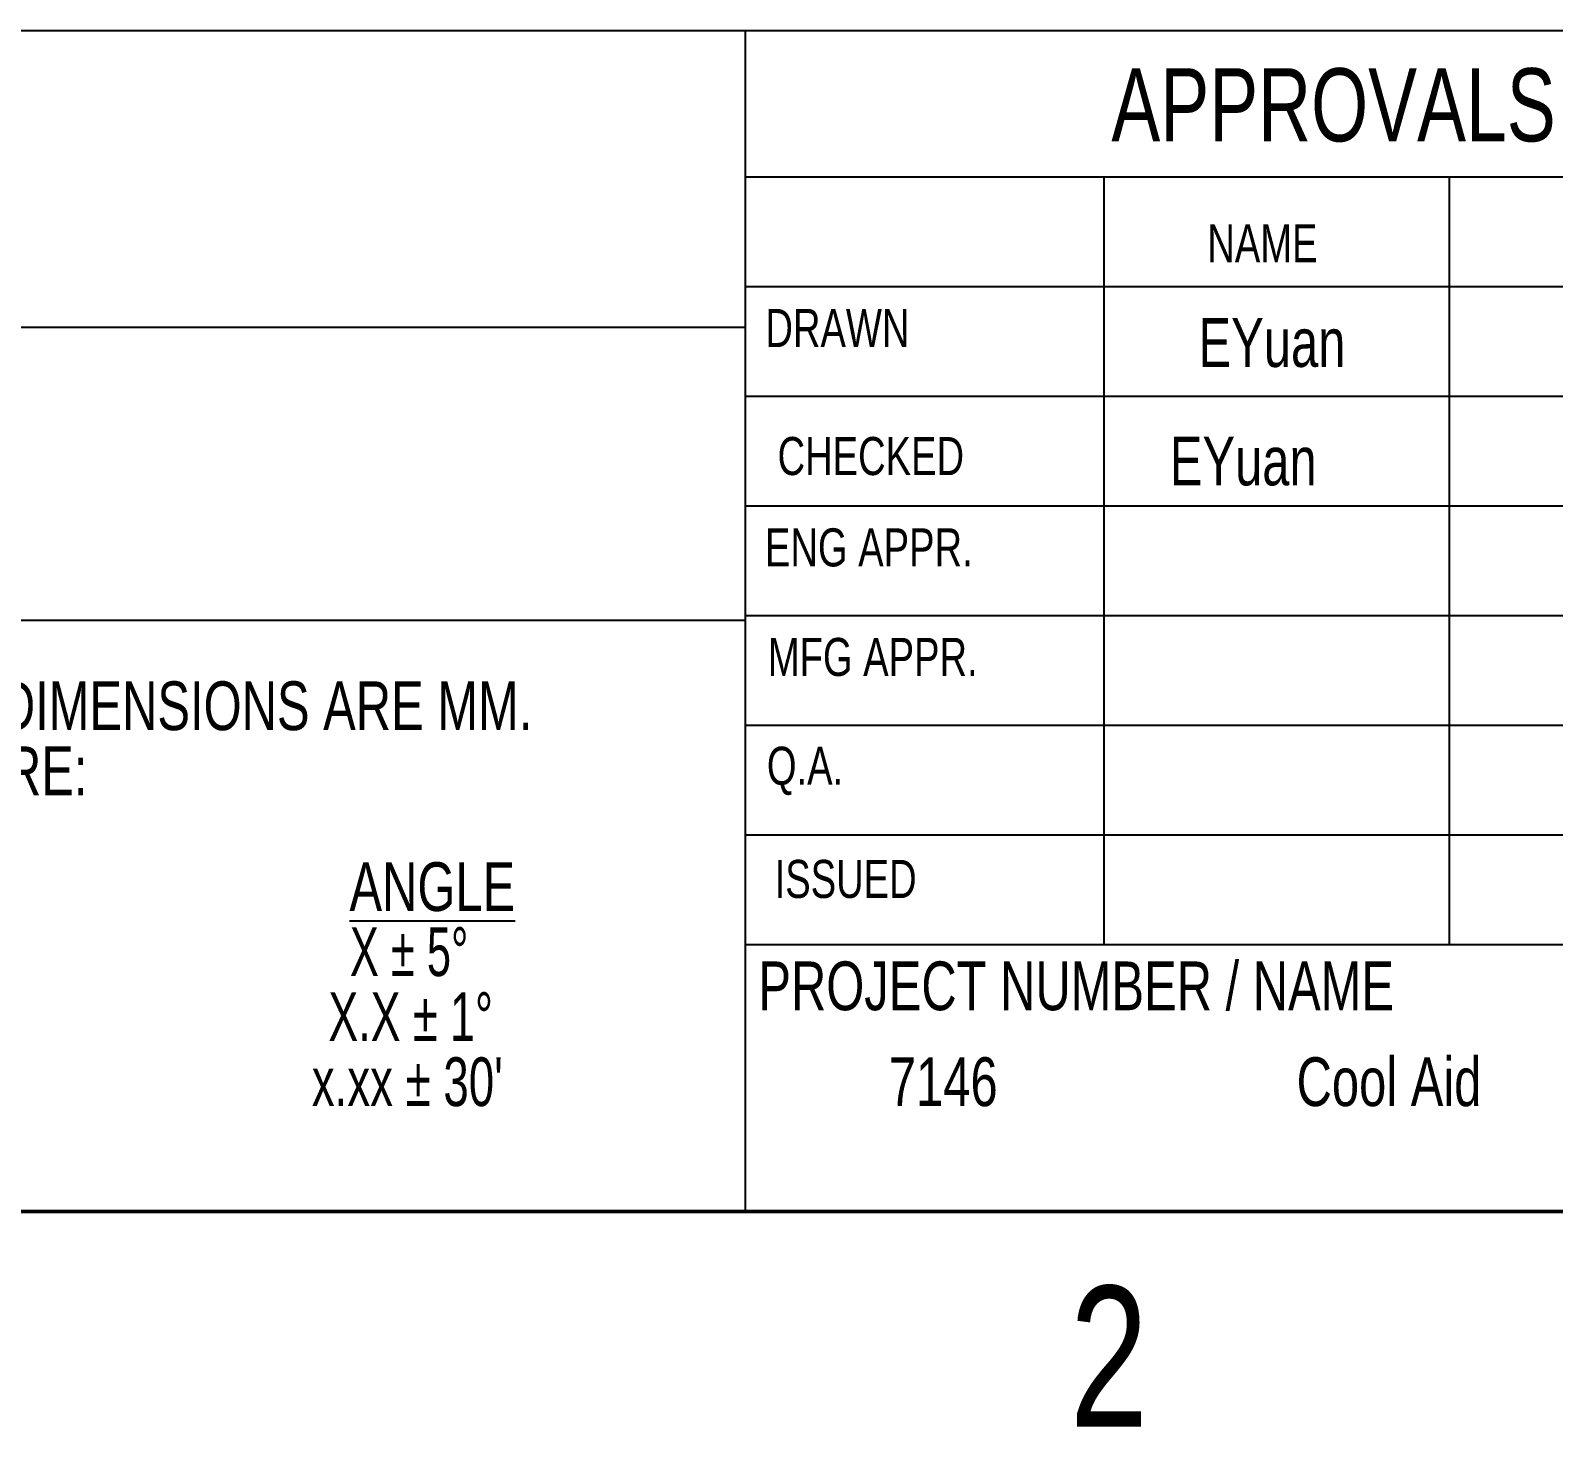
# Model space of a CAD drawing. Header units: millimetres. Extents: x 0.3 to 35.7, y 0.3 to 23.
# Drawn here: x 18.58 to 24.09, y 0.28 to 5.33 of the extents above; entities that cross this region are included whole.
import ezdxf

# ---------------------------------------------------------------- set-up
doc = ezdxf.new("R2010")
doc.units = ezdxf.units.MM
doc.header["$LTSCALE"] = 0.083333
doc.layers.add('FORMAT', color=7, linetype='Continuous')
doc.styles.add('SLDTEXTSTYLE0', font='TXT', dxfattribs={"width": 0.75})
doc.styles.add('SLDTEXTSTYLE1', font='TXT', dxfattribs={"width": 0.6875})
doc.styles.add('SLDTEXTSTYLE3', font='TXT', dxfattribs={"width": 0.666667})
doc.styles.add('SLDTEXTSTYLE4', font='TXT', dxfattribs={"width": 0.7})

# ---------------------------------------------------------------- blocks, each defined once
blk = doc.blocks.new('Creare PDM Title Block')
at = {"color": 7, "linetype": 'Continuous', "lineweight": 18}
blk.add_line((19.05, 1.0583), (45.5071, 1.0583), dxfattribs=at)
at = {"layer": 'FORMAT'}
for p, q in [((25.4, 5.33), (45.5071, 5.33)), ((31.75, 5.33), (31.75, 1.0583)), ((31.7548, 4.8008), (36.5307, 4.8008)), ((33.0479, 4.8008), (33.0479, 2.0227)), ((34.2975, 4.8008), (34.2975, 2.0227)), ((31.75, 4.404), (36.5125, 4.404)), ((25.4, 4.2573), (31.75, 4.2573)), ((31.75, 4.0071), (36.5125, 4.0071)), ((31.75, 3.6102), (36.5125, 3.6102)), ((25.4, 3.1971), (31.75, 3.1971)), ((36.5125, 3.2133), (31.75, 3.2133)), ((36.5125, 2.8165), (31.75, 2.8165)), ((36.5125, 2.4196), (31.75, 2.4196)), ((36.5064, 2.0227), (31.75, 2.0227))]:
    blk.add_line(p, q, dxfattribs=at)
at = {"color": 7, "linetype": 'Continuous', "lineweight": 0, "attachment_point": 1, "style": 'SLDTEXTSTYLE0'}
for s, insert, char_height in [('APPROVALS', (33.0752, 5.1934), 0.26458), ('NAME', (33.4223, 4.629), 0.13758), ('DRAWN', (31.8235, 4.3227), 0.13758), ('CHECKED', (31.8675, 3.8596), 0.13758), ('ENG APPR.', (31.8219, 3.5292), 0.13758), ('MFG APPR.', (31.8324, 3.1329), 0.13758), ('Q.A.', (31.8289, 2.7394), 0.13758), ('ISSUED', (31.857, 2.33), 0.13758), ('PROJECT NUMBER / NAME', (31.7979, 1.9627), 0.176389)]:
    blk.add_mtext(s, dxfattribs=dict(at, insert=insert, char_height=char_height))
blk = doc.blocks.new('SW_NOTE_3')
at = {"layer": 'FORMAT', "color": 0, "char_height": 0.176389, "attachment_point": 2, "style": 'SLDTEXTSTYLE0'}
for s, insert in [('UNLESS OTHERWISE SPECIFIED DIMENSIONS ARE MM.', (2.8829, 0.2274)), ('TOLERANCES ARE:', (2.8362, -0.0078))]:
    blk.add_mtext(s, dxfattribs=dict(at, insert=insert))
blk = doc.blocks.new('SW_NOTE_4')
at = {"layer": 'FORMAT', "color": 0, "char_height": 0.17639, "attachment_point": 2}
for s, insert, style in [('\\LANGLE', (0.5044, 0.2274), 'SLDTEXTSTYLE0'), ('X ± 5°', (0.4204, -0.0078), 'SLDTEXTSTYLE3'), ('X.X ± 1°', (0.4258, -0.243), 'SLDTEXTSTYLE1'), ("x.xx ± 30'", (0.4139, -0.4782), 'SLDTEXTSTYLE4')]:
    blk.add_mtext(s, dxfattribs=dict(at, insert=insert, style=style))

msp = doc.modelspace()

# ---------------------------------------------------------------- linework, layer by layer
at = {"color": 7, "linetype": 'Continuous', "lineweight": 50}
msp.add_line((34.925, 1.05833), (1.05833, 1.05833), dxfattribs=at)

# ---------------------------------------------------------------- block references
at = {"color": 7, "linetype": 'Continuous'}
msp.add_blockref('Creare PDM Title Block', (-10.58197, 0), dxfattribs=at)
at = {"layer": 'FORMAT'}
for name, p in [('SW_NOTE_3', (15.12192, 2.74834)), ('SW_NOTE_4', (19.53218, 2.09422))]:
    msp.add_blockref(name, p, dxfattribs=at)

# ---------------------------------------------------------------- texts
at = {"color": 7, "linetype": 'Continuous', "lineweight": 0, "style": 'SLDTEXTSTYLE0'}
for s, insert, char_height, attachment_point in [('EYuan', (22.80865, 4.28952), 0.176389, 1), ('EYuan', (22.9704, 3.86121), 0.176389, 2), ('7146', (21.6883, 1.61604), 0.176389, 1), ('Cool Aid', (23.16326, 1.61604), 0.176389, 1), ('2', (22.48447, 0.78864), 0.508, 2)]:
    msp.add_mtext(s, dxfattribs=dict(at, insert=insert, char_height=char_height, attachment_point=attachment_point))

doc.saveas('drawing.dxf')
